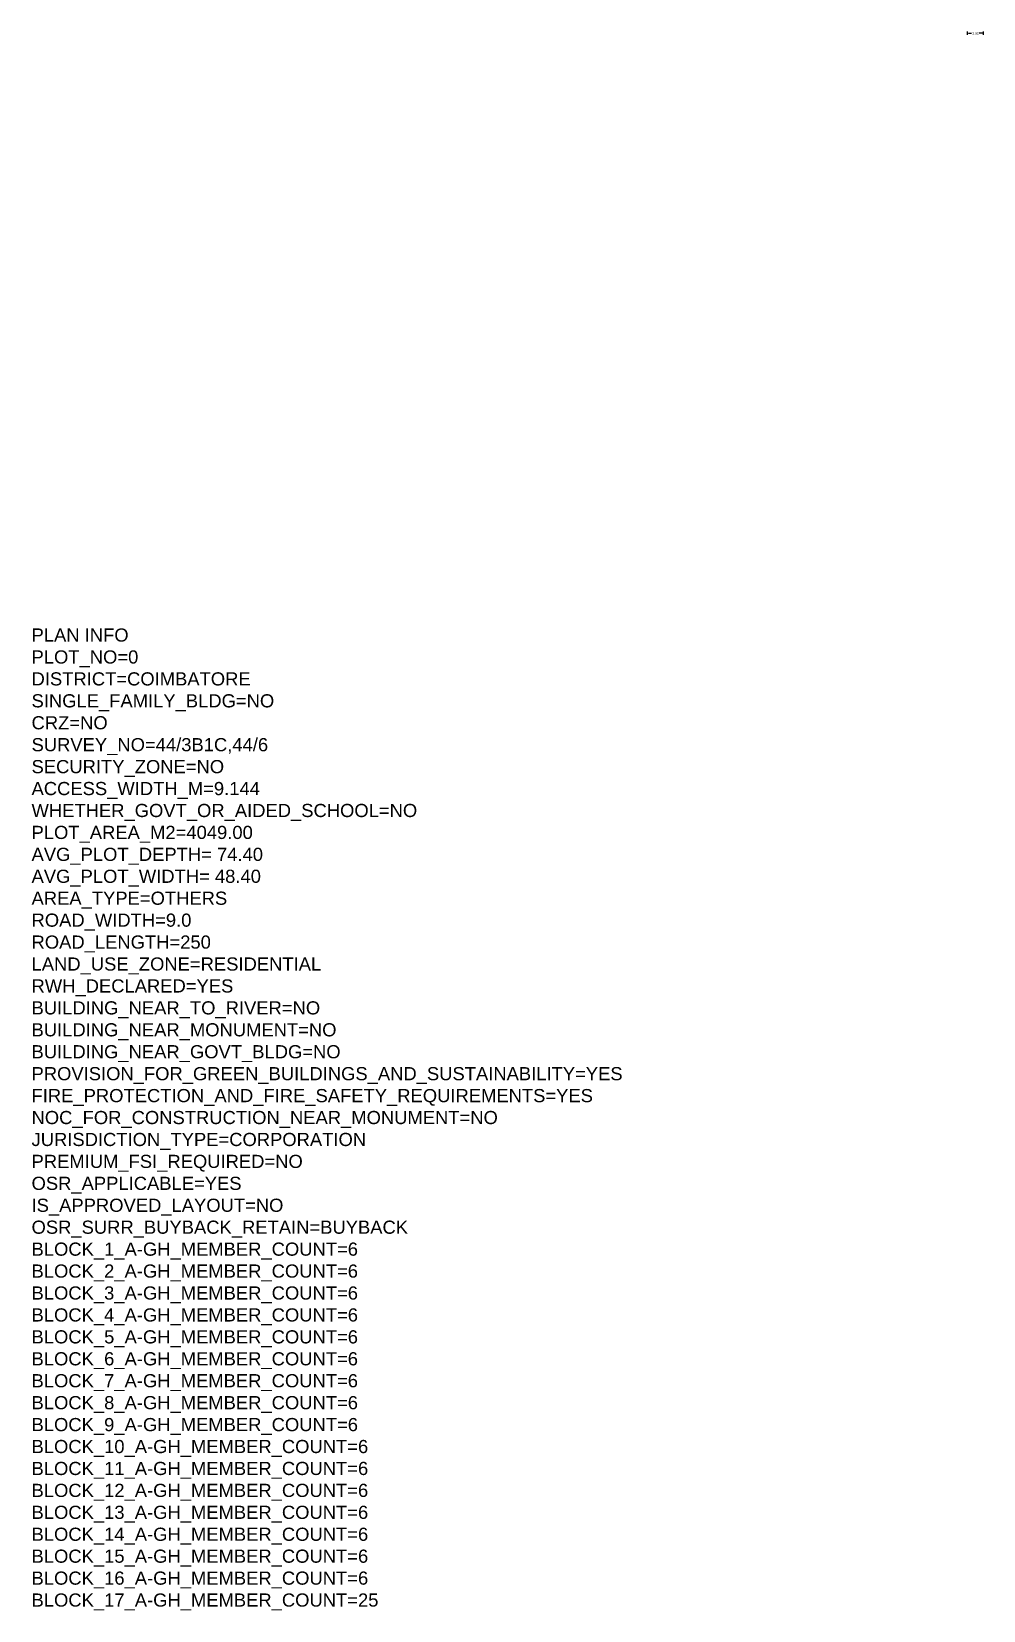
# Model space of a CAD drawing. Header units: metres. Extents: x 1126 to 1595, y 117 to 472.
# Drawn here: x 1125.8 to 1216.1, y 116.6 to 266.6 of the extents above; entities that cross this region are included whole.
import ezdxf

# ---------------------------------------------------------------- set-up
doc = ezdxf.new("R2010")
doc.units = ezdxf.units.M
doc.layers.add('BLK_16_FLR_1_ROOM_5_LIGHT_VENTILATION_3', color=1, linetype='Continuous')
doc.layers.add('PLAN_INFO', color=1, linetype='Continuous')
doc.styles.get("Standard").update_dxf_attribs({"font": 'arial.ttf', "height": 0.23})
doc.dimstyles.get("Standard").update_dxf_attribs({"dimtxt": 0.18, "dimasz": 0.1, "dimexe": 0.15, "dimexo": 0, "dimgap": 0.09, "dimtad": 0, "dimzin": 0, "dimdsep": 46, "dimtxsty": 'Standard', "dimcen": 0.09, "dimadec": 0, "dimazin": 0, "dimtfac": 1, "dimtix": 1, "dimtofl": 0, "dimtmove": 0, "dimatfit": 3, "dimfxl": 0, "dimtolj": 1, "dimtzin": 0, "dimarcsym": 0})

# ---------------------------------------------------------------- blocks, each defined once
blk = doc.blocks.new('*D561')
at = {"layer": 'BLK_16_FLR_1_ROOM_5_LIGHT_VENTILATION_3', "color": 0, "lineweight": -2}
for p, q in [((1214.63, 266.26), (1214.63, 266.56)), ((1214.73, 266.41), (1215.01, 266.41)), ((1216.05, 266.41), (1215.76, 266.41)), ((1216.15, 266.26), (1216.15, 266.56))]:
    blk.add_line(p, q, dxfattribs=at)
at = {"layer": 'BLK_16_FLR_1_ROOM_5_LIGHT_VENTILATION_3', "color": 0}
for points in [[(1214.73, 266.43), (1214.73, 266.4), (1214.63, 266.41)], [(1216.05, 266.43), (1216.05, 266.4), (1216.15, 266.41)]]:
    blk.add_solid(points, dxfattribs=at)
at = {"layer": 'Defpoints', "color": 0}
for p in [(1214.63, 266.1), (1216.15, 266.41), (1216.15, 266.1)]:
    blk.add_point(p, dxfattribs=at)
at = {"layer": 'BLK_16_FLR_1_ROOM_5_LIGHT_VENTILATION_3', "color": 0, "insert": (1215.39, 266.41), "char_height": 0.23, "attachment_point": 5}
blk.add_mtext('\\A1;1.52', dxfattribs=at)

msp = doc.modelspace()

# ---------------------------------------------------------------- texts
at = {"layer": 'PLAN_INFO', "insert": (1125.75, 209.857), "char_height": 1.25, "attachment_point": 1}
msp.add_mtext_dynamic_manual_height_columns('PLAN INFO\\PPLOT_NO=0 \\PDISTRICT=COIMBATORE\\PSINGLE_FAMILY_BLDG=NO\\PCRZ=NO\\PSURVEY_NO=44/3B1C,44/6\\PSECURITY_ZONE=NO\\PACCESS_WIDTH_M=9.144\\PWHETHER_GOVT_OR_AIDED_SCHOOL=NO\\PPLOT_AREA_M2=4049.00\\PAVG_PLOT_DEPTH= 74.40\\PAVG_PLOT_WIDTH= 48.40\\PAREA_TYPE=OTHERS\\PROAD_WIDTH=9.0\\PROAD_LENGTH=250\\PLAND_USE_ZONE=RESIDENTIAL\\PRWH_DECLARED=YES\\PBUILDING_NEAR_TO_RIVER=NO\\PBUILDING_NEAR_MONUMENT=NO\\PBUILDING_NEAR_GOVT_BLDG=NO\\PPROVISION_FOR_GREEN_BUILDINGS_AND_SUSTAINABILITY=YES\\PFIRE_PROTECTION_AND_FIRE_SAFETY_REQUIREMENTS=YES\\PNOC_FOR_CONSTRUCTION_NEAR_MONUMENT=NO\\PJURISDICTION_TYPE=CORPORATION\\PPREMIUM_FSI_REQUIRED=NO\\POSR_APPLICABLE=YES\\PIS_APPROVED_LAYOUT=NO\\POSR_SURR_BUYBACK_RETAIN=BUYBACK\\PBLOCK_1_A-GH_MEMBER_COUNT=6\\PBLOCK_2_A-GH_MEMBER_COUNT=6\\PBLOCK_3_A-GH_MEMBER_COUNT=6\\PBLOCK_4_A-GH_MEMBER_COUNT=6\\PBLOCK_5_A-GH_MEMBER_COUNT=6\\PBLOCK_6_A-GH_MEMBER_COUNT=6\\PBLOCK_7_A-GH_MEMBER_COUNT=6\\PBLOCK_8_A-GH_MEMBER_COUNT=6\\PBLOCK_9_A-GH_MEMBER_COUNT=6\\PBLOCK_10_A-GH_MEMBER_COUNT=6\\PBLOCK_11_A-GH_MEMBER_COUNT=6\\PBLOCK_12_A-GH_MEMBER_COUNT=6\\PBLOCK_13_A-GH_MEMBER_COUNT=6\\PBLOCK_14_A-GH_MEMBER_COUNT=6\\PBLOCK_15_A-GH_MEMBER_COUNT=6\\PBLOCK_16_A-GH_MEMBER_COUNT=6\\PBLOCK_17_A-GH_MEMBER_COUNT=25', width=47.33393, gutter_width=6.25, heights=[0], dxfattribs=at)

# ---------------------------------------------------------------- dimensions: what is measured, and where the dimension line sits
at = {"layer": 'BLK_16_FLR_1_ROOM_5_LIGHT_VENTILATION_3', "color": 232}
dim = msp.add_aligned_dim(p1=(1214.628, 266.1), p2=(1216.148, 266.1), distance=0.314, dimstyle='Standard', dxfattribs=at)
dim.commit()
dim.dimension.update_dxf_attribs({"geometry": '*D561', "text_midpoint": (1215.388, 266.413)})

doc.saveas('drawing.dxf')
